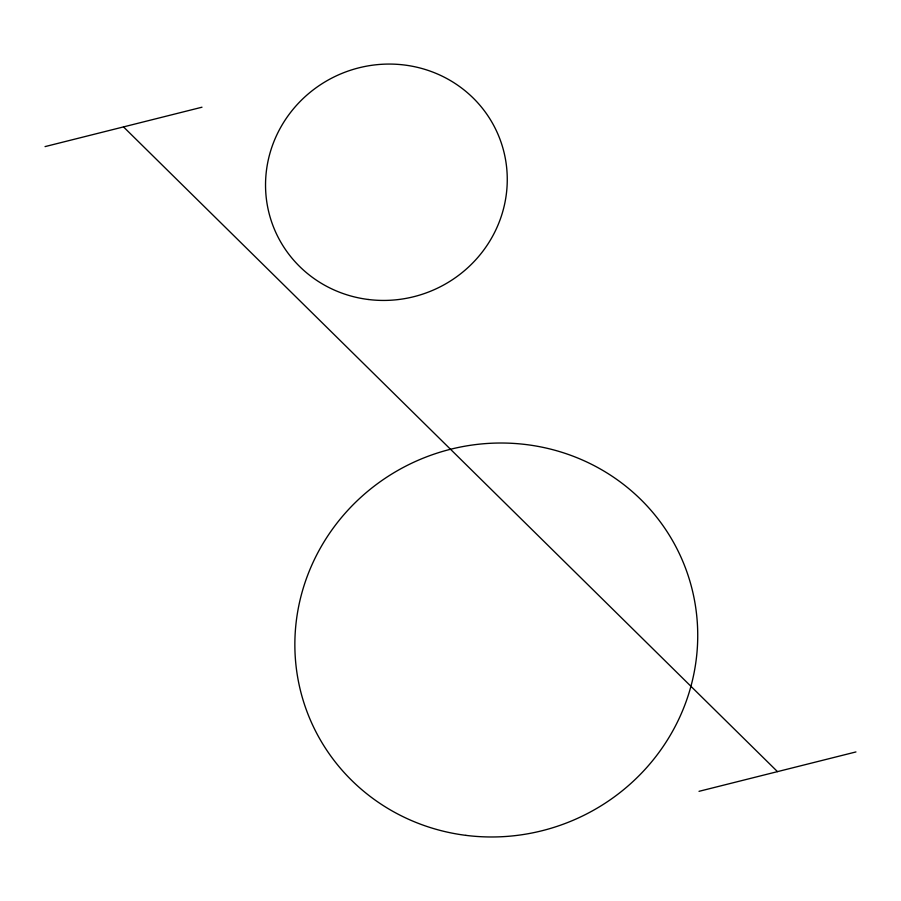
<?xml version="1.0" encoding="UTF-8"?>
<svg xmlns="http://www.w3.org/2000/svg" width="901" height="901" viewBox="0 0 901 901"><rect width="100%" height="100%" fill="white"/><g stroke="black" fill="none" stroke-linecap="round" stroke-linejoin="round"><path stroke-width="1.35" d="M45.05 146.604L201.982 107.208M699.018 791.326L855.95 751.941M123.516 126.906L777.484 771.628M465.885 835.362A202.421 195.979 -23.1 0 0 683.949 564.116A202.421 195.979 -23.1 0 0 339.035 520.519A202.421 195.979 -23.1 0 0 465.885 835.362M368.16 299.47A121.455 117.581 -23.1 0 0 498.996 136.727A121.455 117.581 -23.1 0 0 292.048 110.564A121.455 117.581 -23.1 0 0 368.16 299.47"/></g></svg>
